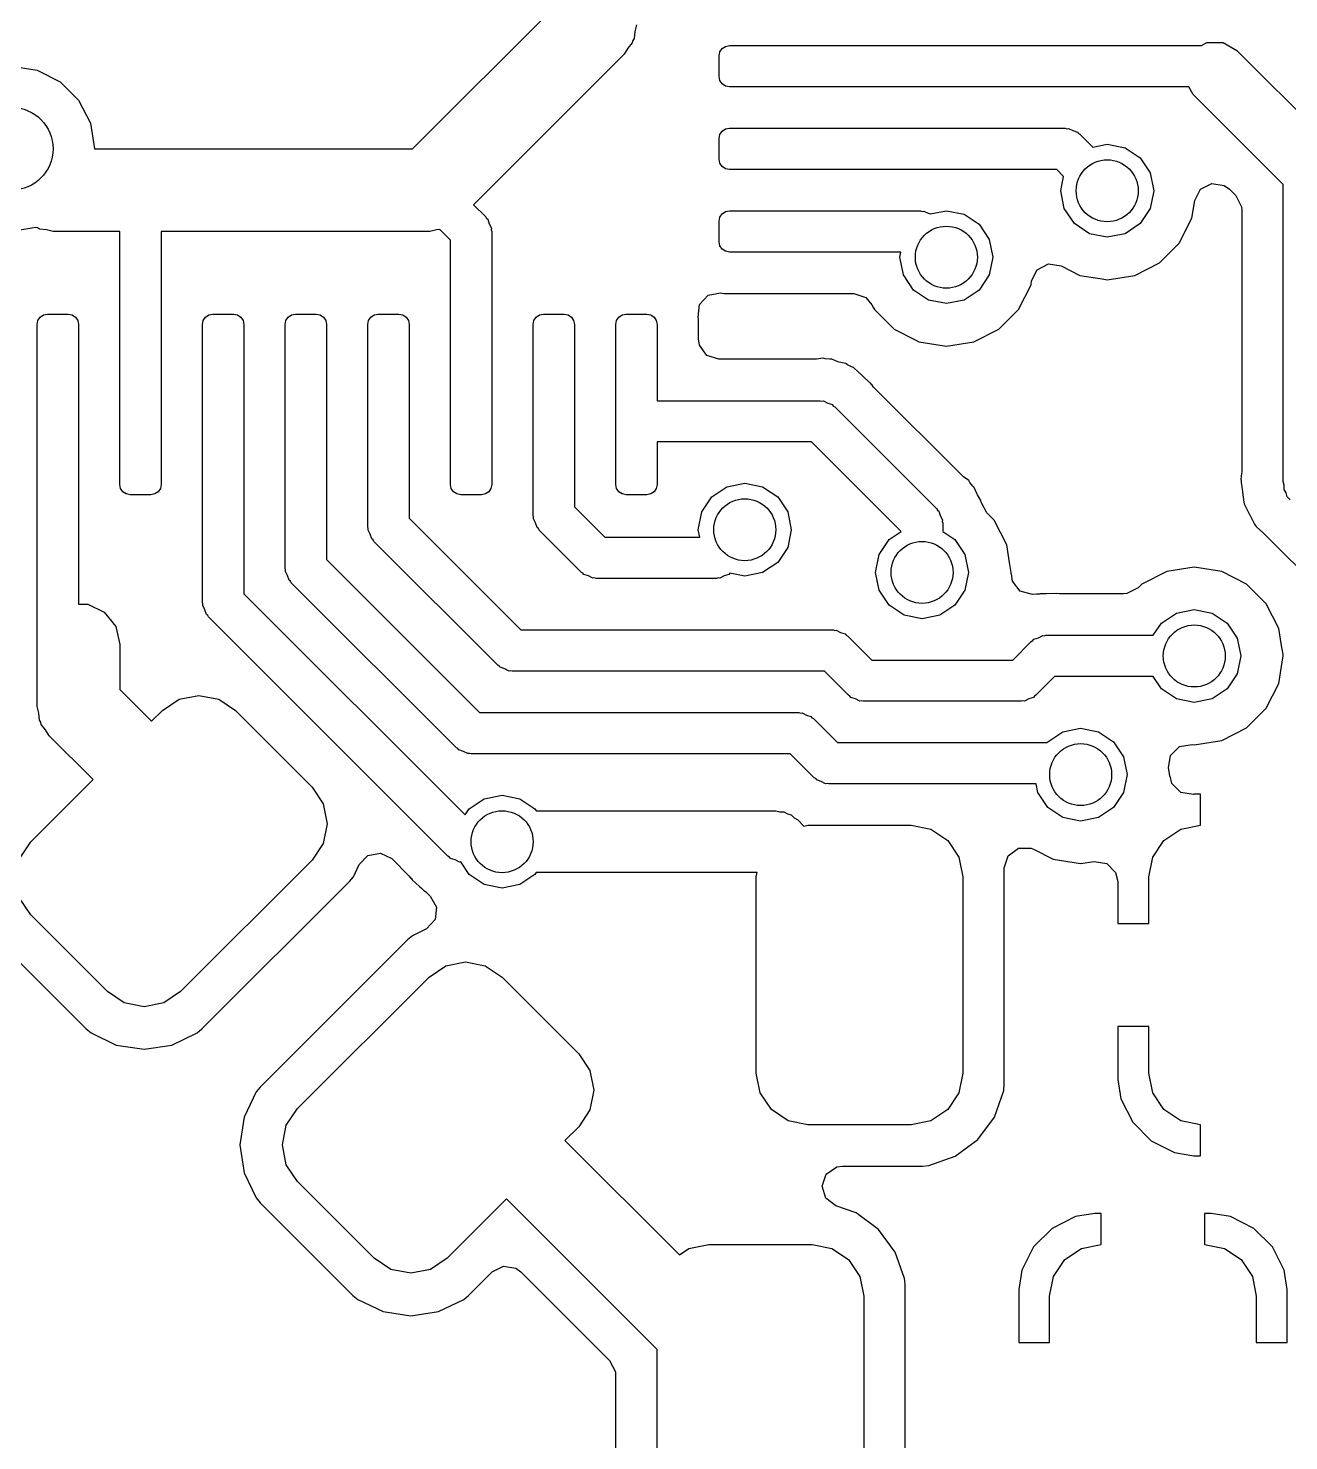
# Model space of a CAD drawing. Extents: x 0 to 2.79, y -2.39 to 0.
# Drawn here: x 1.7865 to 2.0267, y -2.0908 to -1.8215 of the extents above; entities that cross this region are included whole.
import ezdxf

# ---------------------------------------------------------------- set-up
doc = ezdxf.new("R2010")
doc.units = 0
doc.header["$MEASUREMENT"] = 0
doc.layers.add('BLACK', color=7, linetype='CONTINUOUS')

msp = doc.modelspace()

# ---------------------------------------------------------------- linework, layer by layer
at = {"layer": 'BLACK', "linetype": 'CONTINUOUS'}
for p, q in [((1.85973, -1.84449), (1.88661, -1.8176)), ((1.90207, -1.82215), (1.90192, -1.82347)), ((1.90236, -1.82087), (1.90207, -1.82215)), ((1.90076, -1.82532), (1.90006, -1.82643)), ((1.90158, -1.82428), (1.90076, -1.82532)), ((1.90168, -1.82385), (1.90158, -1.82428)), ((1.90192, -1.82347), (1.90168, -1.82385)), ((1.91826, -1.82602), (1.91869, -1.82538)), ((1.91869, -1.82538), (1.91933, -1.82495)), ((1.91933, -1.82495), (1.92008, -1.8248)), ((1.92008, -1.8248), (1.95059, -1.8248)), ((1.95059, -1.8248), (2.01005, -1.8248)), ((2.01005, -1.8248), (2.01107, -1.82422)), ((2.01107, -1.82422), (2.01413, -1.82422)), ((2.01413, -1.82422), (2.01677, -1.82575)), ((1.90006, -1.82643), (1.87134, -1.85515)), ((1.91811, -1.82677), (1.91826, -1.82602)), ((1.91811, -1.83071), (1.91811, -1.82677)), ((2.01677, -1.82575), (2.03567, -1.84465)), ((1.78334, -1.82872), (1.78821, -1.82949)), ((1.78821, -1.82949), (1.7926, -1.83173)), ((1.91826, -1.83146), (1.91811, -1.83071)), ((1.7926, -1.83173), (1.79608, -1.83521)), ((1.91869, -1.8321), (1.91826, -1.83146)), ((1.91933, -1.83253), (1.91869, -1.8321)), ((1.92008, -1.83268), (1.91933, -1.83253)), ((1.93533, -1.83268), (1.92008, -1.83268)), ((2.0076, -1.83268), (1.93533, -1.83268)), ((2.00842, -1.8341), (2.0076, -1.83268)), ((1.79608, -1.83521), (1.79832, -1.8396)), ((2.02559, -1.85127), (2.00842, -1.8341)), ((1.79832, -1.8396), (1.79909, -1.84447)), ((1.91826, -1.84177), (1.91869, -1.84113)), ((1.91869, -1.84113), (1.91933, -1.8407)), ((1.91933, -1.8407), (1.92008, -1.84055)), ((1.92008, -1.84055), (1.95059, -1.84055)), ((1.95059, -1.84055), (1.98407, -1.84055)), ((1.98407, -1.84055), (1.98438, -1.84065)), ((1.98438, -1.84065), (1.98469, -1.8406)), ((1.98469, -1.8406), (1.98551, -1.84102)), ((1.98551, -1.84102), (1.98639, -1.8413)), ((1.98639, -1.8413), (1.98658, -1.84156)), ((1.98658, -1.84156), (1.98686, -1.8417)), ((1.98686, -1.8417), (1.98932, -1.84417)), ((1.91811, -1.84252), (1.91826, -1.84177)), ((1.91811, -1.84646), (1.91811, -1.84252)), ((1.98932, -1.84417), (1.99207, -1.84362)), ((1.99207, -1.84362), (1.99546, -1.8443)), ((1.99546, -1.8443), (1.99833, -1.84622)), ((1.79909, -1.84447), (1.79909, -1.84449)), ((1.79909, -1.84449), (1.80787, -1.84449)), ((1.80787, -1.84449), (1.85973, -1.84449)), ((1.91826, -1.84721), (1.91811, -1.84646)), ((1.99833, -1.84622), (2.00025, -1.84909)), ((1.91869, -1.84785), (1.91826, -1.84721)), ((1.91933, -1.84828), (1.91869, -1.84785)), ((1.92008, -1.84843), (1.91933, -1.84828)), ((1.93533, -1.84843), (1.92008, -1.84843)), ((1.98244, -1.84843), (1.93533, -1.84843)), ((1.98376, -1.84974), (1.98244, -1.84843)), ((1.98321, -1.85248), (1.98376, -1.84974)), ((2.00025, -1.84909), (2.00093, -1.85248)), ((2.00874, -1.85433), (2.00983, -1.85218)), ((2.00983, -1.85218), (2.01198, -1.85109)), ((2.01198, -1.85109), (2.01436, -1.85146)), ((2.01436, -1.85146), (2.01534, -1.85218)), ((2.01534, -1.85218), (2.01656, -1.8534)), ((2.02559, -1.90788), (2.02559, -1.85127)), ((1.87134, -1.85515), (1.87365, -1.85745)), ((1.98388, -1.85587), (1.98321, -1.85248)), ((2.00093, -1.85248), (2.00025, -1.85587)), ((2.0082, -1.85772), (2.00874, -1.85433)), ((2.01656, -1.8534), (2.01765, -1.85554)), ((1.87365, -1.85745), (1.87379, -1.85774)), ((1.87379, -1.85774), (1.87405, -1.85792)), ((1.91811, -1.85827), (1.91826, -1.85751)), ((1.91826, -1.85751), (1.91869, -1.85688)), ((1.91869, -1.85688), (1.91933, -1.85645)), ((1.91933, -1.85645), (1.92008, -1.8563)), ((1.92008, -1.8563), (1.95059, -1.8563)), ((1.95059, -1.8563), (1.95652, -1.8563)), ((1.95652, -1.8563), (1.95682, -1.8564)), ((1.95682, -1.8564), (1.95713, -1.85635)), ((1.95713, -1.85635), (1.95795, -1.85677)), ((1.95795, -1.85677), (1.95834, -1.85689)), ((1.95834, -1.85689), (1.96142, -1.85628)), ((1.96142, -1.85628), (1.96481, -1.85695)), ((1.96481, -1.85695), (1.96768, -1.85887)), ((1.98581, -1.85875), (1.98388, -1.85587)), ((2.00025, -1.85587), (1.99833, -1.85875)), ((2.00579, -1.86245), (2.0082, -1.85772)), ((2.01765, -1.85554), (2.0177, -1.85615)), ((2.0177, -1.85615), (2.0177, -1.90604)), ((1.78795, -1.85949), (1.78334, -1.86022)), ((1.78825, -1.85956), (1.78795, -1.85949)), ((1.78863, -1.85979), (1.78825, -1.85956)), ((1.78995, -1.85994), (1.78863, -1.85979)), ((1.79123, -1.86024), (1.78995, -1.85994)), ((1.80394, -1.86024), (1.79123, -1.86024)), ((1.80394, -1.87795), (1.80394, -1.86024)), ((1.86299, -1.86024), (1.81181, -1.86024)), ((1.81181, -1.86024), (1.81181, -1.87795)), ((1.86428, -1.85994), (1.86299, -1.86024)), ((1.86493, -1.85987), (1.86428, -1.85994)), ((1.86693, -1.86187), (1.86493, -1.85987)), ((1.87405, -1.85792), (1.87434, -1.8588)), ((1.87434, -1.8588), (1.87475, -1.85962)), ((1.87475, -1.85962), (1.87471, -1.85993)), ((1.87471, -1.85993), (1.8748, -1.86024)), ((1.8748, -1.86024), (1.8748, -1.87795)), ((1.91811, -1.8622), (1.91811, -1.85827)), ((1.96768, -1.85887), (1.9696, -1.86175)), ((1.98868, -1.86067), (1.98581, -1.85875)), ((1.99833, -1.85875), (1.99546, -1.86067)), ((1.86693, -1.87795), (1.86693, -1.86187)), ((1.91826, -1.86296), (1.91811, -1.8622)), ((1.91869, -1.8636), (1.91826, -1.86296)), ((1.9696, -1.86175), (1.97028, -1.86514)), ((1.99207, -1.86134), (1.98868, -1.86067)), ((1.99546, -1.86067), (1.99207, -1.86134)), ((2.00204, -1.8662), (2.00579, -1.86245)), ((1.91933, -1.86402), (1.91869, -1.8636)), ((1.92008, -1.86417), (1.91933, -1.86402)), ((1.93533, -1.86417), (1.92008, -1.86417)), ((1.95275, -1.86417), (1.93533, -1.86417)), ((1.95256, -1.86514), (1.95275, -1.86417)), ((1.95323, -1.86853), (1.95256, -1.86514)), ((1.97028, -1.86514), (1.9696, -1.86853)), ((1.95515, -1.8714), (1.95323, -1.86853)), ((1.9696, -1.86853), (1.96768, -1.8714)), ((1.97766, -1.86967), (1.97875, -1.86752)), ((1.97875, -1.86752), (1.9809, -1.86643)), ((1.9809, -1.86643), (1.98328, -1.86681)), ((1.98328, -1.86681), (1.98683, -1.86861)), ((1.98683, -1.86861), (1.99108, -1.86929)), ((1.99207, -1.86944), (1.99731, -1.86861)), ((1.99731, -1.86861), (2.00204, -1.8662)), ((1.97514, -1.87511), (1.97755, -1.87038)), ((1.97755, -1.87038), (1.97766, -1.86967)), ((1.99108, -1.86929), (1.99207, -1.86944)), ((1.99207, -1.86944), (1.99207, -1.86944)), ((1.99207, -1.86944), (1.99207, -1.86944)), ((1.91439, -1.87418), (1.91603, -1.87241)), ((1.91603, -1.87241), (1.91839, -1.87194)), ((1.91839, -1.87194), (1.91869, -1.87198)), ((1.91869, -1.87198), (1.91911, -1.87207)), ((1.91911, -1.87207), (1.93312, -1.87207)), ((1.93312, -1.87207), (1.94376, -1.87207)), ((1.94376, -1.87207), (1.94605, -1.87281)), ((1.94605, -1.87281), (1.94723, -1.8742)), ((1.95803, -1.87332), (1.95515, -1.8714)), ((1.96142, -1.874), (1.95803, -1.87332)), ((1.96481, -1.87332), (1.96142, -1.874)), ((1.96768, -1.8714), (1.96481, -1.87332)), ((1.78834, -1.8772), (1.78877, -1.87656)), ((1.78877, -1.87656), (1.7894, -1.87613)), ((1.7894, -1.87613), (1.79016, -1.87598)), ((1.79016, -1.87598), (1.79409, -1.87598)), ((1.79409, -1.87598), (1.79485, -1.87613)), ((1.79485, -1.87613), (1.79549, -1.87656)), ((1.79549, -1.87656), (1.79591, -1.8772)), ((1.81983, -1.8772), (1.82026, -1.87656)), ((1.82026, -1.87656), (1.8209, -1.87613)), ((1.8209, -1.87613), (1.82165, -1.87598)), ((1.82165, -1.87598), (1.82559, -1.87598)), ((1.82559, -1.87598), (1.82634, -1.87613)), ((1.82634, -1.87613), (1.82698, -1.87656)), ((1.82698, -1.87656), (1.82741, -1.8772)), ((1.83558, -1.8772), (1.83601, -1.87656)), ((1.83601, -1.87656), (1.83665, -1.87613)), ((1.83665, -1.87613), (1.8374, -1.87598)), ((1.8374, -1.87598), (1.84134, -1.87598)), ((1.84134, -1.87598), (1.84209, -1.87613)), ((1.84209, -1.87613), (1.84273, -1.87656)), ((1.84273, -1.87656), (1.84316, -1.8772)), ((1.85133, -1.8772), (1.85176, -1.87656)), ((1.85176, -1.87656), (1.8524, -1.87613)), ((1.8524, -1.87613), (1.85315, -1.87598)), ((1.85315, -1.87598), (1.85709, -1.87598)), ((1.85709, -1.87598), (1.85784, -1.87613)), ((1.85784, -1.87613), (1.85848, -1.87656)), ((1.85848, -1.87656), (1.85891, -1.8772)), ((1.88283, -1.8772), (1.88325, -1.87656)), ((1.88325, -1.87656), (1.88389, -1.87613)), ((1.88389, -1.87613), (1.88465, -1.87598)), ((1.88465, -1.87598), (1.88858, -1.87598)), ((1.88858, -1.87598), (1.88934, -1.87613)), ((1.88934, -1.87613), (1.88997, -1.87656)), ((1.88997, -1.87656), (1.8904, -1.8772)), ((1.89858, -1.8772), (1.899, -1.87656)), ((1.899, -1.87656), (1.89964, -1.87613)), ((1.89964, -1.87613), (1.90039, -1.87598)), ((1.90039, -1.87598), (1.90433, -1.87598)), ((1.90433, -1.87598), (1.90508, -1.87613)), ((1.90508, -1.87613), (1.90572, -1.87656)), ((1.90572, -1.87656), (1.90615, -1.8772)), ((1.91411, -1.87657), (1.91439, -1.87418)), ((1.91419, -1.87698), (1.91411, -1.87657)), ((1.94723, -1.8742), (1.94754, -1.87481)), ((1.94754, -1.87481), (1.9477, -1.87511)), ((1.9477, -1.87511), (1.95145, -1.87886)), ((1.97139, -1.87886), (1.97514, -1.87511)), ((1.78819, -1.87795), (1.78834, -1.8772)), ((1.78819, -1.89321), (1.78819, -1.87795)), ((1.79591, -1.8772), (1.79606, -1.87795)), ((1.79606, -1.87795), (1.79606, -1.89321)), ((1.80394, -1.90846), (1.80394, -1.87795)), ((1.80394, -1.87795), (1.80394, -1.87795)), ((1.81181, -1.87795), (1.81181, -1.87795)), ((1.81181, -1.87795), (1.81181, -1.90846)), ((1.81969, -1.87795), (1.81983, -1.8772)), ((1.81969, -1.89321), (1.81969, -1.87795)), ((1.82741, -1.8772), (1.82756, -1.87795)), ((1.82756, -1.87795), (1.82756, -1.89321)), ((1.83543, -1.87795), (1.83558, -1.8772)), ((1.83543, -1.89321), (1.83543, -1.87795)), ((1.84316, -1.8772), (1.84331, -1.87795)), ((1.84331, -1.87795), (1.84331, -1.89321)), ((1.85118, -1.87795), (1.85133, -1.8772)), ((1.85118, -1.89321), (1.85118, -1.87795)), ((1.85891, -1.8772), (1.85906, -1.87795)), ((1.85906, -1.87795), (1.85906, -1.89321)), ((1.86693, -1.90846), (1.86693, -1.87795)), ((1.8748, -1.87795), (1.8748, -1.90846)), ((1.88268, -1.87795), (1.88283, -1.8772)), ((1.88268, -1.89321), (1.88268, -1.87795)), ((1.8904, -1.8772), (1.89055, -1.87795)), ((1.89055, -1.87795), (1.89055, -1.89321)), ((1.89843, -1.87795), (1.89858, -1.8772)), ((1.89843, -1.90846), (1.89843, -1.87795)), ((1.90615, -1.8772), (1.9063, -1.87795)), ((1.9063, -1.87795), (1.9063, -1.8925)), ((1.91419, -1.88071), (1.91419, -1.87698)), ((1.91419, -1.87698), (1.91419, -1.87698)), ((1.95145, -1.87886), (1.95145, -1.87886)), ((1.95145, -1.87886), (1.95563, -1.88099)), ((1.96666, -1.88127), (1.97139, -1.87886)), ((1.91438, -1.88191), (1.91419, -1.88071)), ((1.9158, -1.88386), (1.91438, -1.88191)), ((1.95563, -1.88099), (1.95618, -1.88127)), ((1.95618, -1.88127), (1.96142, -1.8821)), ((1.96142, -1.8821), (1.96666, -1.88127)), ((1.91809, -1.88461), (1.9158, -1.88386)), ((1.93643, -1.88461), (1.91809, -1.88461)), ((1.9367, -1.88459), (1.93643, -1.88461)), ((1.93794, -1.88441), (1.9367, -1.88459)), ((1.93831, -1.8845), (1.93794, -1.88441)), ((1.93794, -1.88441), (1.93794, -1.88441)), ((1.93921, -1.88461), (1.93831, -1.8845)), ((1.93959, -1.88461), (1.93921, -1.88461)), ((1.94076, -1.88506), (1.93959, -1.88461)), ((1.93959, -1.88461), (1.93959, -1.88461)), ((1.93959, -1.88461), (1.93959, -1.88461)), ((1.93959, -1.88461), (1.93959, -1.88461)), ((1.94102, -1.88514), (1.94076, -1.88506)), ((1.94224, -1.88543), (1.94102, -1.88514)), ((1.94256, -1.88565), (1.94224, -1.88543)), ((1.94224, -1.88543), (1.94224, -1.88543)), ((1.94336, -1.88606), (1.94256, -1.88565)), ((1.94372, -1.8862), (1.94336, -1.88606)), ((1.94465, -1.88705), (1.94372, -1.8862)), ((1.94486, -1.88722), (1.94465, -1.88705)), ((1.94497, -1.8873), (1.94486, -1.88722)), ((1.94552, -1.88785), (1.94497, -1.8873)), ((1.94559, -1.88791), (1.94552, -1.88785)), ((1.9459, -1.88819), (1.94559, -1.88791)), ((1.94699, -1.88918), (1.9459, -1.88819)), ((1.9472, -1.88947), (1.94699, -1.88918)), ((1.94724, -1.88944), (1.9472, -1.88947)), ((1.94756, -1.88989), (1.94724, -1.88944)), ((1.96448, -1.9068), (1.94756, -1.88989)), ((1.9063, -1.8925), (1.93738, -1.8925)), ((1.93738, -1.8925), (1.93768, -1.8926)), ((1.93768, -1.8926), (1.938, -1.89255)), ((1.938, -1.89255), (1.93882, -1.89297)), ((1.78819, -1.93898), (1.78819, -1.89321)), ((1.79606, -1.89321), (1.79606, -1.9313)), ((1.81969, -1.93093), (1.81969, -1.89321)), ((1.82756, -1.89321), (1.82756, -1.9293)), ((1.83543, -1.92441), (1.83543, -1.89321)), ((1.84331, -1.89321), (1.84331, -1.92278)), ((1.85118, -1.91654), (1.85118, -1.89321)), ((1.85906, -1.89321), (1.85906, -1.9149)), ((1.88268, -1.91437), (1.88268, -1.89321)), ((1.89055, -1.89321), (1.89055, -1.91274)), ((1.93882, -1.89297), (1.9397, -1.89325)), ((1.9397, -1.89325), (1.93988, -1.89351)), ((1.93988, -1.89351), (1.94017, -1.89365)), ((1.94017, -1.89365), (1.95957, -1.91306)), ((1.93575, -1.90037), (1.9063, -1.90037)), ((1.9063, -1.90037), (1.9063, -1.90846)), ((1.95281, -1.91743), (1.93575, -1.90037)), ((2.0177, -1.90604), (2.01762, -1.90684)), ((1.80409, -1.90922), (1.80394, -1.90846)), ((1.81181, -1.90846), (1.81166, -1.90922)), ((1.86708, -1.90922), (1.86693, -1.90846)), ((1.8748, -1.90846), (1.87465, -1.90922)), ((1.89858, -1.90922), (1.89843, -1.90846)), ((1.9063, -1.90846), (1.90615, -1.90922)), ((1.91675, -1.91082), (1.91962, -1.9089)), ((1.91962, -1.9089), (1.92301, -1.90823)), ((1.92301, -1.90823), (1.9264, -1.9089)), ((1.9264, -1.9089), (1.92928, -1.91082)), ((1.96468, -1.90698), (1.96448, -1.9068)), ((1.96568, -1.90774), (1.96468, -1.90698)), ((1.96589, -1.90806), (1.96568, -1.90774)), ((1.96644, -1.90877), (1.96589, -1.90806)), ((1.96672, -1.90904), (1.96644, -1.90877)), ((2.01757, -1.90708), (2.01752, -1.9073)), ((2.01752, -1.9073), (2.01761, -1.90803)), ((2.01762, -1.90684), (2.01757, -1.90708)), ((2.01761, -1.90803), (2.01768, -1.90861)), ((2.01768, -1.90861), (2.0177, -1.90885)), ((2.0177, -1.90885), (2.0177, -1.90902)), ((2.02579, -1.90863), (2.02559, -1.90788)), ((2.02579, -1.9094), (2.02579, -1.90863)), ((1.80451, -1.90986), (1.80409, -1.90922)), ((1.80515, -1.91028), (1.80451, -1.90986)), ((1.80591, -1.91043), (1.80515, -1.91028)), ((1.80984, -1.91043), (1.80591, -1.91043)), ((1.8106, -1.91028), (1.80984, -1.91043)), ((1.81123, -1.90986), (1.8106, -1.91028)), ((1.81166, -1.90922), (1.81123, -1.90986)), ((1.86751, -1.90986), (1.86708, -1.90922)), ((1.86814, -1.91028), (1.86751, -1.90986)), ((1.8689, -1.91043), (1.86814, -1.91028)), ((1.87283, -1.91043), (1.8689, -1.91043)), ((1.87359, -1.91028), (1.87283, -1.91043)), ((1.87423, -1.90986), (1.87359, -1.91028)), ((1.87465, -1.90922), (1.87423, -1.90986)), ((1.899, -1.90986), (1.89858, -1.90922)), ((1.89964, -1.91028), (1.899, -1.90986)), ((1.90039, -1.91043), (1.89964, -1.91028)), ((1.90433, -1.91043), (1.90039, -1.91043)), ((1.90508, -1.91028), (1.90433, -1.91043)), ((1.90572, -1.90986), (1.90508, -1.91028)), ((1.90615, -1.90922), (1.90572, -1.90986)), ((1.91483, -1.9137), (1.91675, -1.91082)), ((1.92928, -1.91082), (1.9312, -1.9137)), ((1.96723, -1.91019), (1.96672, -1.90904)), ((1.96735, -1.91043), (1.96723, -1.91019)), ((1.96801, -1.9115), (1.96735, -1.91043)), ((1.96808, -1.91185), (1.96801, -1.9115)), ((2.0177, -1.90902), (2.01783, -1.90983)), ((2.01783, -1.90983), (2.01785, -1.90991)), ((2.01785, -1.90991), (2.01809, -1.91187)), ((2.02618, -1.91008), (2.02579, -1.9094)), ((2.02638, -1.91083), (2.02618, -1.91008)), ((2.02693, -1.91138), (2.02638, -1.91083)), ((1.88278, -1.91467), (1.88268, -1.91437)), ((1.89055, -1.91274), (1.89632, -1.9185)), ((1.91415, -1.91709), (1.91483, -1.9137)), ((1.9312, -1.9137), (1.93187, -1.91709)), ((1.95957, -1.91306), (1.95972, -1.91334)), ((1.95972, -1.91334), (1.95997, -1.91353)), ((1.95997, -1.91353), (1.96026, -1.91441)), ((1.96915, -1.91389), (1.96808, -1.91185)), ((1.97051, -1.91525), (1.96915, -1.91389)), ((2.01809, -1.91187), (2.01817, -1.91215)), ((2.01817, -1.91215), (2.01827, -1.91242)), ((2.01827, -1.91242), (2.01921, -1.91416)), ((2.01921, -1.91416), (2.01924, -1.91423)), ((2.01924, -1.91423), (2.02011, -1.91601)), ((1.85128, -1.91684), (1.85118, -1.91654)), ((1.85123, -1.91715), (1.85128, -1.91684)), ((1.85906, -1.9149), (1.88035, -1.9362)), ((1.88273, -1.91499), (1.88278, -1.91467)), ((1.88314, -1.91581), (1.88273, -1.91499)), ((1.88343, -1.91668), (1.88314, -1.91581)), ((1.88369, -1.91687), (1.88343, -1.91668)), ((1.88383, -1.91715), (1.88369, -1.91687)), ((1.91444, -1.9185), (1.91415, -1.91709)), ((1.93187, -1.91709), (1.9312, -1.92048)), ((1.96026, -1.91441), (1.96068, -1.91523)), ((1.96068, -1.91523), (1.96063, -1.91554)), ((1.96063, -1.91554), (1.96073, -1.91584)), ((1.96073, -1.91584), (1.96073, -1.9174)), ((1.97292, -1.91998), (1.97051, -1.91525)), ((1.97051, -1.91525), (1.97051, -1.91525)), ((1.97051, -1.91525), (1.97051, -1.91525)), ((2.02011, -1.91601), (2.02028, -1.91624)), ((2.02028, -1.91624), (2.02046, -1.91647)), ((2.02046, -1.91647), (2.02191, -1.91781)), ((1.85165, -1.91797), (1.85123, -1.91715)), ((1.85193, -1.91885), (1.85165, -1.91797)), ((1.85219, -1.91904), (1.85193, -1.91885)), ((1.85233, -1.91932), (1.85219, -1.91904)), ((1.87594, -1.94292), (1.85233, -1.91932)), ((1.8919, -1.92522), (1.88383, -1.91715)), ((1.89632, -1.9185), (1.91444, -1.9185)), ((1.94861, -1.92183), (1.95053, -1.91895)), ((1.95053, -1.91895), (1.95281, -1.91743)), ((1.96073, -1.9174), (1.96305, -1.91895)), ((1.96305, -1.91895), (1.96497, -1.92183)), ((2.02191, -1.91781), (2.02197, -1.91786)), ((2.02197, -1.91786), (2.1326, -2.02849)), ((1.9312, -1.92048), (1.92928, -1.92335)), ((1.94793, -1.92522), (1.94861, -1.92183)), ((1.96497, -1.92183), (1.96565, -1.92522)), ((1.97345, -1.92332), (1.97292, -1.91998)), ((1.83553, -1.92471), (1.83543, -1.92441)), ((1.83548, -1.92503), (1.83553, -1.92471)), ((1.8359, -1.92585), (1.83548, -1.92503)), ((1.84331, -1.92278), (1.87248, -1.95195)), ((1.92928, -1.92335), (1.9264, -1.92527)), ((1.97375, -1.92522), (1.97345, -1.92332)), ((2.00342, -1.92503), (1.99869, -1.92744)), ((2.00866, -1.9242), (2.00342, -1.92503)), ((2.00342, -1.92503), (2.00342, -1.92503)), ((2.0139, -1.92503), (2.00866, -1.9242)), ((2.01863, -1.92744), (2.0139, -1.92503)), ((2.0139, -1.92503), (2.0139, -1.92503)), ((1.83618, -1.92672), (1.8359, -1.92585)), ((1.83644, -1.92691), (1.83618, -1.92672)), ((1.83659, -1.92719), (1.83644, -1.92691)), ((1.86806, -1.95867), (1.83659, -1.92719)), ((1.89218, -1.92537), (1.8919, -1.92522)), ((1.89237, -1.92563), (1.89218, -1.92537)), ((1.89325, -1.92591), (1.89237, -1.92563)), ((1.89407, -1.92633), (1.89325, -1.92591)), ((1.89438, -1.92628), (1.89407, -1.92633)), ((1.89469, -1.92638), (1.89438, -1.92628)), ((1.91766, -1.92638), (1.89469, -1.92638)), ((1.91796, -1.92628), (1.91766, -1.92638)), ((1.91827, -1.92633), (1.91796, -1.92628)), ((1.9191, -1.92591), (1.91827, -1.92633)), ((1.91997, -1.92563), (1.9191, -1.92591)), ((1.92015, -1.92538), (1.91997, -1.92563)), ((1.92301, -1.92595), (1.92015, -1.92538)), ((1.9264, -1.92527), (1.92301, -1.92595)), ((1.94861, -1.92861), (1.94793, -1.92522)), ((1.96565, -1.92522), (1.96497, -1.92861)), ((1.97375, -1.92552), (1.97375, -1.92522)), ((1.97386, -1.92552), (1.97375, -1.92552)), ((1.974, -1.92692), (1.97386, -1.92552)), ((1.9755, -1.9288), (1.974, -1.92692)), ((1.99869, -1.92744), (1.99794, -1.92819)), ((1.99869, -1.92744), (1.99869, -1.92744)), ((1.99869, -1.92744), (1.99869, -1.92744)), ((2.02238, -1.93119), (2.01863, -1.92744)), ((2.01863, -1.92744), (2.01863, -1.92744)), ((1.82756, -1.9293), (1.86972, -1.97147)), ((1.95053, -1.93148), (1.94861, -1.92861)), ((1.96497, -1.92861), (1.96305, -1.93148)), ((1.97782, -1.92944), (1.9755, -1.9288)), ((1.97858, -1.9294), (1.97782, -1.92944)), ((1.97889, -1.92939), (1.97858, -1.9294)), ((1.97916, -1.92936), (1.97889, -1.92939)), ((1.9793, -1.92933), (1.97916, -1.92936)), ((1.98008, -1.92933), (1.9793, -1.92933)), ((1.9793, -1.92933), (1.9793, -1.92933)), ((1.98017, -1.92933), (1.98008, -1.92933)), ((1.98047, -1.92931), (1.98017, -1.92933)), ((1.98206, -1.92924), (1.98047, -1.92931)), ((1.98242, -1.92929), (1.98206, -1.92924)), ((1.98296, -1.92933), (1.98242, -1.92924)), ((1.98242, -1.92924), (1.98242, -1.92929)), ((1.99519, -1.92933), (1.98296, -1.92933)), ((1.9958, -1.92928), (1.99519, -1.92933)), ((1.99794, -1.92819), (1.9958, -1.92928)), ((1.79606, -1.9313), (1.79782, -1.9313)), ((1.79782, -1.9313), (1.80097, -1.93282)), ((1.80097, -1.93282), (1.80316, -1.93556)), ((1.81978, -1.93123), (1.81969, -1.93093)), ((1.81973, -1.93155), (1.81978, -1.93123)), ((1.82015, -1.93237), (1.81973, -1.93155)), ((1.82044, -1.93325), (1.82015, -1.93237)), ((1.82069, -1.93343), (1.82044, -1.93325)), ((1.9534, -1.9334), (1.95053, -1.93148)), ((1.96305, -1.93148), (1.96018, -1.9334)), ((2.0024, -1.9349), (2.00527, -1.93298)), ((2.00527, -1.93298), (2.00866, -1.9323)), ((2.00866, -1.9323), (2.01205, -1.93298)), ((2.01205, -1.93298), (2.01493, -1.9349)), ((2.02479, -1.93592), (2.02238, -1.93119)), ((1.80316, -1.93556), (1.80394, -1.93898)), ((1.82084, -1.93372), (1.82069, -1.93343)), ((1.86646, -1.97934), (1.82084, -1.93372)), ((1.95679, -1.93407), (1.9534, -1.9334)), ((1.96018, -1.9334), (1.95679, -1.93407)), ((2.00084, -1.93722), (2.0024, -1.9349)), ((2.01493, -1.9349), (2.01685, -1.93777)), ((2.0253, -1.93916), (2.02479, -1.93592)), ((1.88035, -1.9362), (1.93983, -1.9362)), ((1.93983, -1.9362), (1.94013, -1.9363)), ((1.94013, -1.9363), (1.94044, -1.93625)), ((1.94044, -1.93625), (1.94126, -1.93667)), ((1.94126, -1.93667), (1.94214, -1.93695)), ((1.94214, -1.93695), (1.94233, -1.93721)), ((1.94233, -1.93721), (1.94261, -1.93735)), ((1.94261, -1.93735), (1.94719, -1.94193)), ((1.97406, -1.94193), (1.97761, -1.93838)), ((1.97761, -1.93838), (1.97789, -1.93823)), ((1.97789, -1.93823), (1.97808, -1.93798)), ((1.97808, -1.93798), (1.97896, -1.93769)), ((1.97896, -1.93769), (1.97978, -1.93727)), ((1.97978, -1.93727), (1.98009, -1.93732)), ((1.98009, -1.93732), (1.9804, -1.93722)), ((1.9804, -1.93722), (2.00084, -1.93722)), ((2.01685, -1.93777), (2.01752, -1.94116)), ((1.78819, -1.95079), (1.78819, -1.93898)), ((1.80394, -1.93898), (1.80394, -1.94753)), ((2.01752, -1.94116), (2.01685, -1.94455)), ((2.02479, -1.9464), (2.02562, -1.94116)), ((2.02558, -1.9409), (2.0253, -1.93916)), ((2.02562, -1.94116), (2.02558, -1.9409)), ((1.87622, -1.94307), (1.87594, -1.94292)), ((1.87641, -1.94332), (1.87622, -1.94307)), ((1.87728, -1.94361), (1.87641, -1.94332)), ((1.8781, -1.94403), (1.87728, -1.94361)), ((1.87842, -1.94398), (1.8781, -1.94403)), ((1.87872, -1.94407), (1.87842, -1.94398)), ((1.94719, -1.94193), (1.97406, -1.94193)), ((1.9382, -1.94407), (1.87872, -1.94407)), ((1.94277, -1.94865), (1.9382, -1.94407)), ((1.98203, -1.9451), (1.97847, -1.94865)), ((2.00084, -1.9451), (1.98203, -1.9451)), ((2.0024, -1.94743), (2.00084, -1.9451)), ((2.01685, -1.94455), (2.01493, -1.94743)), ((2.02238, -1.95113), (2.02479, -1.9464)), ((1.80394, -1.94753), (1.81, -1.95359)), ((1.81523, -1.94942), (1.819, -1.94867)), ((1.819, -1.94867), (1.82277, -1.94942)), ((1.94305, -1.94879), (1.94277, -1.94865)), ((1.94324, -1.94905), (1.94305, -1.94879)), ((1.94412, -1.94934), (1.94324, -1.94905)), ((1.94494, -1.94975), (1.94412, -1.94934)), ((1.97713, -1.94934), (1.97631, -1.94975)), ((1.978, -1.94905), (1.97713, -1.94934)), ((1.97819, -1.94879), (1.978, -1.94905)), ((1.97847, -1.94865), (1.97819, -1.94879)), ((2.00527, -1.94935), (2.0024, -1.94743)), ((2.00866, -1.95002), (2.00527, -1.94935)), ((2.01205, -1.94935), (2.00866, -1.95002)), ((2.01493, -1.94743), (2.01205, -1.94935)), ((1.78848, -1.95208), (1.78819, -1.95079)), ((1.78863, -1.95339), (1.78848, -1.95208)), ((1.81, -1.95359), (1.81204, -1.95155)), ((1.81204, -1.95155), (1.81523, -1.94942)), ((1.82277, -1.94942), (1.82596, -1.95155)), ((1.82596, -1.95155), (1.84057, -1.96617)), ((1.87248, -1.95195), (1.9333, -1.95195)), ((1.9333, -1.95195), (1.93361, -1.95205)), ((1.93361, -1.95205), (1.93392, -1.952)), ((1.93392, -1.952), (1.93474, -1.95242)), ((1.94525, -1.94971), (1.94494, -1.94975)), ((1.94555, -1.9498), (1.94525, -1.94971)), ((1.97569, -1.9498), (1.94555, -1.9498)), ((1.97599, -1.9497), (1.97569, -1.9498)), ((1.97631, -1.94975), (1.97599, -1.9497)), ((2.01863, -1.95488), (2.02238, -1.95113)), ((1.78887, -1.95377), (1.78863, -1.95339)), ((1.78897, -1.9542), (1.78887, -1.95377)), ((1.78979, -1.95524), (1.78897, -1.9542)), ((1.93474, -1.95242), (1.93562, -1.9527)), ((1.93562, -1.9527), (1.9358, -1.95296)), ((1.9358, -1.95296), (1.93609, -1.9531)), ((1.93609, -1.9531), (1.94066, -1.95768)), ((1.7905, -1.95636), (1.78979, -1.95524)), ((1.79887, -1.96473), (1.7905, -1.95636)), ((1.98074, -1.95752), (1.98362, -1.9556)), ((1.98362, -1.9556), (1.98701, -1.95492)), ((1.98701, -1.95492), (1.9904, -1.9556)), ((1.9904, -1.9556), (1.99327, -1.95752)), ((2.00866, -1.95812), (2.0139, -1.95729)), ((2.0139, -1.95729), (2.01863, -1.95488)), ((1.86835, -1.95881), (1.86806, -1.95867)), ((1.86853, -1.95907), (1.86835, -1.95881)), ((1.86941, -1.95936), (1.86853, -1.95907)), ((1.87023, -1.95977), (1.86941, -1.95936)), ((1.87054, -1.95972), (1.87023, -1.95977)), ((1.87085, -1.95982), (1.87054, -1.95972)), ((1.93167, -1.95982), (1.87085, -1.95982)), ((1.93625, -1.9644), (1.93167, -1.95982)), ((1.94066, -1.95768), (1.98064, -1.95768)), ((1.98064, -1.95768), (1.98074, -1.95752)), ((1.99327, -1.95752), (1.99519, -1.96039)), ((2.00377, -1.96251), (2.00414, -1.96013)), ((2.00414, -1.96013), (2.00585, -1.95843)), ((2.00585, -1.95843), (2.00823, -1.95805)), ((2.00823, -1.95805), (2.00866, -1.95812)), ((1.99519, -1.96039), (1.99587, -1.96378)), ((2.00388, -1.96319), (2.00377, -1.96251)), ((1.78698, -1.97661), (1.79887, -1.96473)), ((1.93653, -1.96454), (1.93625, -1.9644)), ((1.93672, -1.9648), (1.93653, -1.96454)), ((1.93759, -1.96508), (1.93672, -1.9648)), ((1.93842, -1.9655), (1.93759, -1.96508)), ((1.93873, -1.96545), (1.93842, -1.9655)), ((1.93903, -1.96555), (1.93873, -1.96545)), ((1.9785, -1.96555), (1.93903, -1.96555)), ((1.97882, -1.96717), (1.9785, -1.96555)), ((1.99587, -1.96378), (1.99519, -1.96717)), ((2.00402, -1.96408), (2.00388, -1.96319)), ((2.00406, -1.96408), (2.00402, -1.96408)), ((2.00439, -1.96546), (2.00406, -1.96408)), ((2.0061, -1.96716), (2.00439, -1.96546)), ((1.84057, -1.96617), (1.84271, -1.96936)), ((1.87338, -1.96837), (1.87677, -1.9677)), ((1.87677, -1.9677), (1.88016, -1.96837)), ((1.98074, -1.97004), (1.97882, -1.96717)), ((1.99519, -1.96717), (1.99327, -1.97004)), ((2.00848, -1.96754), (2.0061, -1.96716)), ((2.0086, -1.96752), (2.00848, -1.96754)), ((2.00984, -1.96752), (2.0086, -1.96752)), ((2.0086, -1.96752), (2.0086, -1.96752)), ((2.00984, -1.97343), (2.00984, -1.96752)), ((1.84271, -1.96936), (1.84346, -1.97313)), ((1.86972, -1.97147), (1.87051, -1.97029)), ((1.87051, -1.97029), (1.87338, -1.96837)), ((1.88016, -1.96837), (1.88304, -1.97029)), ((1.88304, -1.97029), (1.88327, -1.97065)), ((1.88327, -1.97065), (1.92892, -1.97065)), ((1.92892, -1.97065), (1.92967, -1.97085)), ((1.92967, -1.97085), (1.93045, -1.97085)), ((1.93045, -1.97085), (1.93112, -1.97124)), ((1.98362, -1.97196), (1.98074, -1.97004)), ((1.99327, -1.97004), (1.9904, -1.97196)), ((1.84346, -1.97313), (1.84271, -1.97689)), ((1.93112, -1.97124), (1.93187, -1.97144)), ((1.93187, -1.97144), (1.93242, -1.97199)), ((1.93242, -1.97199), (1.93309, -1.97238)), ((1.93309, -1.97238), (1.93429, -1.97357)), ((1.93429, -1.97357), (1.93504, -1.97343)), ((1.93504, -1.97343), (1.95472, -1.97343)), ((1.95472, -1.97343), (1.95849, -1.97417)), ((1.98701, -1.97264), (1.98362, -1.97196)), ((1.9904, -1.97196), (1.98701, -1.97264)), ((2.00608, -1.97417), (2.00984, -1.97343)), ((1.95849, -1.97417), (1.96168, -1.97631)), ((1.96168, -1.97631), (1.96382, -1.9795)), ((2.00075, -1.9795), (2.00288, -1.97631)), ((2.00288, -1.97631), (2.00608, -1.97417)), ((1.78485, -1.9798), (1.78698, -1.97661)), ((1.84271, -1.97689), (1.84057, -1.98009)), ((1.85121, -1.97918), (1.85358, -1.97875)), ((1.85358, -1.97875), (1.85575, -1.97979)), ((1.9732, -1.97924), (1.97515, -1.97782)), ((1.97515, -1.97782), (1.97756, -1.97782)), ((1.97756, -1.97782), (1.97813, -1.97806)), ((1.97813, -1.97806), (1.98177, -1.97991)), ((1.84057, -1.98009), (1.81552, -2.00514)), ((1.84843, -1.98323), (1.84955, -1.98092)), ((1.84955, -1.98092), (1.85121, -1.97918)), ((1.85575, -1.97979), (1.85581, -1.97986)), ((1.85581, -1.97986), (1.85906, -1.98311)), ((1.86674, -1.97948), (1.86646, -1.97934)), ((1.86693, -1.97974), (1.86674, -1.97948)), ((1.86781, -1.98003), (1.86693, -1.97974)), ((1.86863, -1.98044), (1.86781, -1.98003)), ((1.86889, -1.9804), (1.86863, -1.98044)), ((1.87051, -1.98282), (1.86889, -1.9804)), ((1.96382, -1.9795), (1.96457, -1.98327)), ((1.97246, -1.98153), (1.9732, -1.97924)), ((1.97246, -2.01181), (1.97246, -1.98153)), ((1.98177, -1.97991), (1.98701, -1.98074)), ((1.98701, -1.98074), (1.98959, -1.98033)), ((1.98959, -1.98033), (1.99197, -1.98071)), ((1.99197, -1.98071), (1.99367, -1.98241)), ((2, -1.98327), (2.00075, -1.9795)), ((1.81959, -2.01223), (1.84767, -1.98416)), ((1.84767, -1.98416), (1.84843, -1.98323)), ((1.85906, -1.98311), (1.85938, -1.98355)), ((1.85938, -1.98355), (1.85942, -1.98352)), ((1.85942, -1.98352), (1.85964, -1.98381)), ((1.85964, -1.98381), (1.85964, -1.98381)), ((1.85964, -1.98381), (1.86104, -1.98508)), ((1.87338, -1.98474), (1.87051, -1.98282)), ((1.88304, -1.98282), (1.88016, -1.98474)), ((1.88327, -1.98246), (1.88304, -1.98282)), ((1.92536, -1.98246), (1.88327, -1.98246)), ((1.9252, -1.98327), (1.92536, -1.98246)), ((1.9252, -2.02067), (1.9252, -1.98327)), ((1.96457, -1.98327), (1.96457, -2.02067)), ((1.99367, -1.98241), (1.99409, -1.98418)), ((1.99409, -1.98418), (1.99409, -1.99213)), ((2, -1.99213), (2, -1.98327)), ((1.86104, -1.98508), (1.8611, -1.98515)), ((1.8611, -1.98515), (1.86141, -1.98545)), ((1.86141, -1.98545), (1.86165, -1.9857)), ((1.86165, -1.9857), (1.86177, -1.98577)), ((1.86177, -1.98577), (1.86198, -1.98594)), ((1.86198, -1.98594), (1.86221, -1.98615)), ((1.86221, -1.98615), (1.86307, -1.98693)), ((1.86307, -1.98693), (1.86426, -1.98903)), ((1.87677, -1.98541), (1.87338, -1.98474)), ((1.88016, -1.98474), (1.87677, -1.98541)), ((1.78698, -1.99053), (1.78485, -1.98733)), ((1.86426, -1.98903), (1.86399, -1.99142)), ((1.8016, -2.00514), (1.78698, -1.99053)), ((1.86399, -1.99142), (1.86237, -1.9932)), ((1.99409, -1.99213), (1.99409, -1.99213)), ((1.99409, -1.99213), (2, -1.99213)), ((1.77989, -1.9946), (1.79753, -2.01223)), ((1.8597, -1.9945), (1.85877, -1.99526)), ((1.86213, -1.99333), (1.8597, -1.9945)), ((1.8597, -1.9945), (1.8597, -1.9945)), ((1.86237, -1.9932), (1.86213, -1.99333)), ((1.85877, -1.99526), (1.8307, -2.02334)), ((1.86285, -2.00236), (1.86604, -2.00022)), ((1.86604, -2.00022), (1.86981, -1.99947)), ((1.86981, -1.99947), (1.87357, -2.00022)), ((1.87357, -2.00022), (1.87676, -2.00236)), ((1.83779, -2.02741), (1.86285, -2.00236)), ((1.87676, -2.00236), (1.89138, -2.01697)), ((1.80479, -2.00727), (1.8016, -2.00514)), ((1.81552, -2.00514), (1.81233, -2.00727)), ((1.80856, -2.00802), (1.80479, -2.00727)), ((1.81233, -2.00727), (1.80856, -2.00802)), ((1.79753, -2.01223), (1.79846, -2.013)), ((1.79846, -2.013), (1.80327, -2.01532)), ((1.81385, -2.01532), (1.81866, -2.013)), ((1.81866, -2.013), (1.81959, -2.01223)), ((1.97246, -2.02281), (1.97246, -2.01181)), ((2, -2.01181), (1.99409, -2.01181)), ((1.99409, -2.01181), (1.99409, -2.02191)), ((2, -2.02067), (2, -2.01181)), ((1.80327, -2.01532), (1.80327, -2.01532)), ((1.80327, -2.01532), (1.80327, -2.01532)), ((1.80327, -2.01532), (1.80856, -2.01612)), ((1.80856, -2.01612), (1.81385, -2.01532)), ((1.80856, -2.01612), (1.80856, -2.01612)), ((1.80856, -2.01612), (1.80856, -2.01612)), ((1.81385, -2.01532), (1.81385, -2.01532)), ((1.81385, -2.01532), (1.81385, -2.01532)), ((1.89138, -2.01697), (1.89351, -2.02017)), ((1.89351, -2.02017), (1.89426, -2.02393)), ((1.92595, -2.02444), (1.9252, -2.02067)), ((1.96457, -2.02067), (1.96382, -2.02444)), ((1.99409, -2.02191), (1.99468, -2.0256)), ((2.00075, -2.02444), (2, -2.02067)), ((1.82993, -2.02427), (1.82761, -2.02909)), ((1.8307, -2.02334), (1.82993, -2.02427)), ((1.89426, -2.02393), (1.89351, -2.0277)), ((1.92808, -2.02763), (1.92595, -2.02444)), ((1.96382, -2.02444), (1.96168, -2.02763)), ((1.97058, -2.02905), (1.97235, -2.024)), ((1.97235, -2.024), (1.97246, -2.02281)), ((1.97246, -2.02281), (1.97246, -2.02281)), ((2.00288, -2.02763), (2.00075, -2.02444)), ((1.83566, -2.03061), (1.83779, -2.02741)), ((1.99468, -2.0256), (1.99468, -2.0256)), ((1.99468, -2.0256), (1.99694, -2.03004)), ((1.82761, -2.02909), (1.82681, -2.03437)), ((1.82761, -2.02909), (1.82761, -2.02909)), ((1.89351, -2.0277), (1.89138, -2.03089)), ((1.93127, -2.02976), (1.92808, -2.02763)), ((1.93504, -2.03051), (1.93127, -2.02976)), ((1.95849, -2.02976), (1.95472, -2.03051)), ((1.96168, -2.02763), (1.95849, -2.02976)), ((1.96741, -2.03335), (1.97058, -2.02905)), ((1.99694, -2.03004), (2.00047, -2.03357)), ((2.00608, -2.02976), (2.00288, -2.02763)), ((2.00984, -2.03051), (2.00608, -2.02976)), ((1.83491, -2.03437), (1.83566, -2.03061)), ((1.89138, -2.03089), (1.88875, -2.03352)), ((1.95472, -2.03051), (1.93504, -2.03051)), ((2.00984, -2.03642), (2.00984, -2.03051)), ((1.82681, -2.03437), (1.82681, -2.03437)), ((1.82681, -2.03437), (1.82761, -2.03966)), ((1.83566, -2.03814), (1.83491, -2.03437)), ((1.88875, -2.03352), (1.91055, -2.05532)), ((1.96311, -2.03653), (1.96741, -2.03335)), ((2.00047, -2.03357), (2.00492, -2.03583)), ((1.83779, -2.04133), (1.83566, -2.03814)), ((1.95806, -2.03829), (1.96311, -2.03653)), ((2.00492, -2.03583), (2.00492, -2.03583)), ((2.00492, -2.03583), (2.0086, -2.03642)), ((2.0086, -2.03642), (2.00984, -2.03642)), ((2.00984, -2.03642), (2.00984, -2.03642)), ((1.82761, -2.03966), (1.82761, -2.03966)), ((1.82761, -2.03966), (1.82993, -2.04448)), ((1.93774, -2.04222), (1.93854, -2.03994)), ((1.93854, -2.03994), (1.94052, -2.03857)), ((1.94052, -2.03857), (1.94164, -2.03841)), ((1.94164, -2.03841), (1.95686, -2.03841)), ((1.95686, -2.03841), (1.95806, -2.03829)), ((1.95686, -2.03841), (1.95686, -2.03841)), ((1.85241, -2.05595), (1.83779, -2.04133)), ((1.93844, -2.04452), (1.93774, -2.04222)), ((1.82993, -2.04448), (1.8307, -2.0454)), ((1.8307, -2.0454), (1.84833, -2.06304)), ((1.87762, -2.04466), (1.86633, -2.05595)), ((1.9063, -2.07334), (1.87762, -2.04466)), ((1.94035, -2.04598), (1.93844, -2.04452)), ((1.94421, -2.04733), (1.94035, -2.04598)), ((1.94851, -2.05051), (1.94421, -2.04733)), ((1.98602, -2.04803), (1.98157, -2.05029)), ((1.98971, -2.04744), (1.98602, -2.04802)), ((1.98602, -2.04802), (1.98602, -2.04803)), ((1.99094, -2.04744), (1.98971, -2.04744)), ((1.98971, -2.04744), (1.98971, -2.04744)), ((1.99094, -2.05335), (1.99094, -2.04744)), ((2.01063, -2.04744), (2.01063, -2.05335)), ((2.01187, -2.04744), (2.01063, -2.04744)), ((2.01063, -2.04744), (2.01063, -2.04744)), ((2.01556, -2.04802), (2.01187, -2.04744)), ((2.01556, -2.04803), (2.01556, -2.04802)), ((2.02, -2.05029), (2.01556, -2.04803)), ((1.9515, -2.05455), (1.94851, -2.05051)), ((1.94851, -2.05051), (1.94851, -2.05051)), ((1.94851, -2.05051), (1.94851, -2.05051)), ((1.94851, -2.05051), (1.94851, -2.05051)), ((1.94851, -2.05051), (1.94851, -2.05051)), ((1.98157, -2.05029), (1.97805, -2.05382)), ((2.02353, -2.05382), (2.02, -2.05029)), ((1.91055, -2.05532), (1.91238, -2.0541)), ((1.91238, -2.0541), (1.91614, -2.05335)), ((1.91614, -2.05335), (1.93583, -2.05335)), ((1.93583, -2.05335), (1.93959, -2.0541)), ((1.93959, -2.0541), (1.94279, -2.05623)), ((1.97805, -2.05382), (1.97578, -2.05826)), ((1.98399, -2.05623), (1.98718, -2.0541)), ((1.98718, -2.0541), (1.99094, -2.05335)), ((2.01063, -2.05335), (2.0144, -2.0541)), ((2.0144, -2.0541), (2.01759, -2.05623)), ((2.02579, -2.05826), (2.02353, -2.05382)), ((1.8556, -2.05808), (1.85241, -2.05595)), ((1.86633, -2.05595), (1.86313, -2.05808)), ((1.94279, -2.05623), (1.94492, -2.05942)), ((1.95168, -2.05481), (1.9515, -2.05455)), ((1.95345, -2.05985), (1.95168, -2.05481)), ((1.98185, -2.05942), (1.98399, -2.05623)), ((2.01759, -2.05623), (2.01972, -2.05942)), ((1.85937, -2.05883), (1.8556, -2.05808)), ((1.86313, -2.05808), (1.85937, -2.05883)), ((1.8704, -2.06304), (1.87486, -2.05858)), ((1.87486, -2.05858), (1.87701, -2.05748)), ((1.87701, -2.05748), (1.87939, -2.05786)), ((1.87939, -2.05786), (1.88037, -2.05858)), ((1.88037, -2.05858), (1.89726, -2.07547)), ((1.94492, -2.05942), (1.94567, -2.06319)), ((1.97578, -2.05826), (1.9752, -2.06195)), ((1.97578, -2.05826), (1.97578, -2.05826)), ((1.9811, -2.06319), (1.98185, -2.05942)), ((2.01972, -2.05942), (2.02047, -2.06319)), ((2.02638, -2.06195), (2.02579, -2.05826)), ((2.02579, -2.05826), (2.02579, -2.05826)), ((1.95349, -2.06026), (1.95345, -2.05985)), ((1.95356, -2.06105), (1.95349, -2.06026)), ((1.95356, -2.07205), (1.95356, -2.06105)), ((1.95356, -2.06105), (1.95356, -2.06105)), ((1.9752, -2.06195), (1.9752, -2.07205)), ((2.02638, -2.07205), (2.02638, -2.06195)), ((2.02638, -2.06195), (2.02638, -2.06195)), ((1.84833, -2.06304), (1.84926, -2.06381)), ((1.84926, -2.06381), (1.85408, -2.06613)), ((1.86465, -2.06613), (1.86947, -2.06381)), ((1.86947, -2.06381), (1.8704, -2.06304)), ((1.94567, -2.06319), (1.94567, -2.10059)), ((1.9811, -2.07205), (1.9811, -2.06319)), ((2.02047, -2.06319), (2.02047, -2.07205)), ((1.85408, -2.06613), (1.85408, -2.06613)), ((1.85408, -2.06613), (1.85408, -2.06613)), ((1.85408, -2.06613), (1.85937, -2.06692)), ((1.85937, -2.06692), (1.86465, -2.06613)), ((1.85937, -2.06692), (1.85937, -2.06692)), ((1.85937, -2.06692), (1.85937, -2.06692)), ((1.86465, -2.06613), (1.86465, -2.06613)), ((1.86465, -2.06613), (1.86465, -2.06613)), ((1.95356, -2.09646), (1.95356, -2.07205)), ((1.9752, -2.07205), (1.9811, -2.07205)), ((1.9752, -2.07205), (1.9752, -2.07205)), ((2.02047, -2.07205), (2.02638, -2.07205)), ((2.02638, -2.07205), (2.02638, -2.07205)), ((1.89726, -2.07547), (1.89836, -2.07761)), ((1.9063, -2.10059), (1.9063, -2.07334)), ((1.89836, -2.07761), (1.89841, -2.07822)), ((1.89841, -2.07822), (1.89841, -2.10273))]:
    msp.add_line(p, q, dxfattribs=at)
at = {"layer": 'BLACK'}
for centre, radius in [((1.78334, -1.84447), 0.007874), ((1.99207, -1.85248), 0.005906), ((1.96142, -1.86514), 0.005906), ((1.92301, -1.91709), 0.005906), ((1.95679, -1.92522), 0.005906), ((2.00866, -1.94116), 0.005906), ((1.98701, -1.96378), 0.005906), ((1.87677, -1.97656), 0.005906)]:
    msp.add_circle(centre, radius, dxfattribs=at)

doc.saveas('drawing.dxf')
